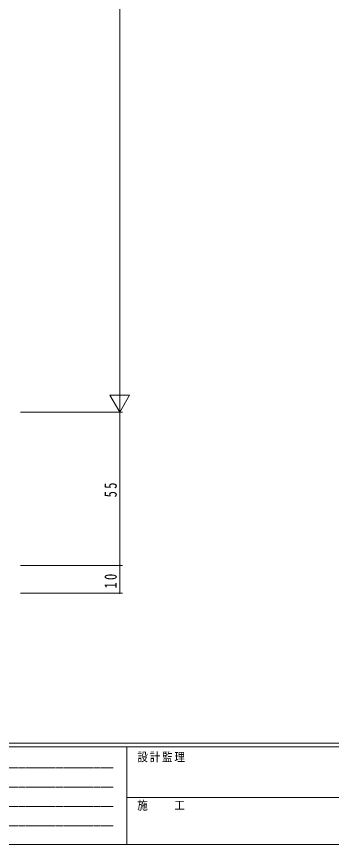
# Model space of a CAD drawing. Units: millimetres on the paper. Extents: x -397 to 397, y -282 to 282.
# Drawn here: x -175.8 to -63, y -282.1 to 15 of the extents above; entities that cross this region are included whole.
import ezdxf

# ---------------------------------------------------------------- set-up
doc = ezdxf.new("R2010")
doc.units = ezdxf.units.MM
doc.linetypes.add('USER1', pattern=[0.375, 0.25, -0.125])
doc.layers.add('0-1_YKK_ZWAK', color=7, linetype='Continuous', lineweight=18)
doc.layers.add('0-7_YKK_D', color=6, linetype='Continuous', lineweight=18)
doc.styles.add('ＭＳ ゴシック', font='')
doc.styles.get('ＭＳ ゴシック').set_extended_font_data('MS Gothic')

msp = doc.modelspace()

# ---------------------------------------------------------------- linework, layer by layer
at = {"layer": '0-1_YKK_ZWAK'}
for p, q in [((376.092, -245.7), (-393.908, -245.7)), ((338.292, -247.1), (-393.908, -247.1)), ((-136.308, -247.1), (-136.308, -282.1)), ((-136.308, -265.299), (-7.508, -265.299)), ((-393.908, -282.1), (338.292, -282.1))]:
    msp.add_line(p, q, dxfattribs=at)
at = {"layer": '0-1_YKK_ZWAK', "linetype": 'USER1'}
for p, q in [((-389.31, -254.612), (-141.117, -254.612)), ((-389.31, -261.541), (-141.117, -261.541)), ((-389.31, -268.47), (-141.117, -268.47)), ((-389.31, -275.398), (-141.117, -275.398))]:
    msp.add_line(p, q, dxfattribs=at)
at = {"layer": '0-7_YKK_D'}
for p, q in [((-138.866, -119.961), (-138.866, 166.039)), ((-138.866, -126.961), (-138.866, -114.836)), ((-138.866, -126.961), (-142.366, -120.899)), ((-135.366, -120.899), (-142.366, -120.899)), ((-138.866, -126.961), (-135.366, -120.899)), ((-174.37, -126.961), (-137.866, -126.961)), ((-174.37, -126.961), (-137.866, -126.961)), ((-138.866, -181.961), (-138.866, -126.961)), ((-174.37, -181.961), (-137.866, -181.961)), ((-174.37, -181.961), (-137.866, -181.961)), ((-138.866, -181.961), (-138.866, -191.961)), ((-174.37, -191.961), (-137.866, -191.961))]:
    msp.add_line(p, q, dxfattribs=at)
for centre, start, end in [((-138.866, -181.961), 90, 270), ((-138.866, -181.961), 90, 270), ((-138.866, -181.961), 270, 90), ((-138.866, -181.961), 270, 90), ((-138.866, -191.961), 90, 270), ((-138.866, -191.961), 270, 90)]:
    msp.add_arc(centre, 0.106, start, end, dxfattribs=at)

# ---------------------------------------------------------------- texts
at = {"layer": '0-1_YKK_ZWAK', "char_height": 3.079, "attachment_point": 7, "style": 'ＭＳ ゴシック'}
for s, insert in [('\\T1.17;\\W0.9;設計監理', (-132.539, -252.633)), ('\\T1.17;\\W0.9;施\u3000\u3000工', (-132.539, -269.954))]:
    msp.add_mtext(s, dxfattribs=dict(at, insert=insert))
at = {"layer": '0-7_YKK_D', "color": 7, "char_height": 4.399, "attachment_point": 7, "rotation": 90, "style": 'ＭＳ ゴシック'}
for s, insert in [('\\T1.37;\\W0.75;55', (-139.866, -157.531)), ('\\T1.37;\\W0.75;10', (-139.866, -190.262))]:
    msp.add_mtext(s, dxfattribs=dict(at, insert=insert))

doc.saveas('drawing.dxf')
